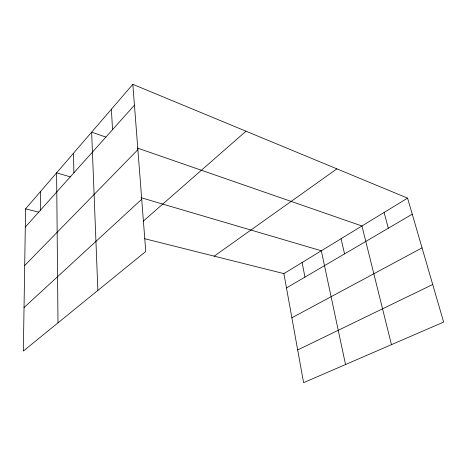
<?xml version="1.0" encoding="UTF-8"?>
<svg xmlns="http://www.w3.org/2000/svg" width="467" height="467" viewBox="0 0 467 467"><rect width="100%" height="100%" fill="white"/><g stroke="black" fill="none" stroke-linecap="round" stroke-linejoin="round"><path stroke-width="0.7" d="M40.454 210.162L40.524 191.511M132.826 84.329L25.586 208.86L23.35 351.038L145.757 251.468L132.826 84.329L407.58 198.136L443.65 322.078L303.591 382.671L283.889 273.615L144.688 238.719M25.3 227.085L134.443 105.192M24.698 265.49L137.882 149.679M24.033 307.555L141.717 199.257M143.159 221.235L245.992 131.204M214.207 256.149L336.894 168.856M283.889 273.615L407.58 198.136M286.475 287.941L412.256 214.195M291.869 317.782L422.057 247.866M297.683 349.958L432.711 284.496M25.586 208.86L38.936 212.205M70.453 176.911L56.606 172.837L57.996 322.86M141.122 197.716L321.325 250.773L345.527 364.529M105.974 137.123L91.649 132.149L97.866 290.427M137.415 148.039L361.948 225.981L391.474 344.652M384.084 212.473L388.322 228.229M341.068 238.725L344.553 253.89M302.096 262.507L304.957 277.106M111.374 109.243L112.535 129.657M73.447 153.281L73.909 172.802"/></g></svg>
